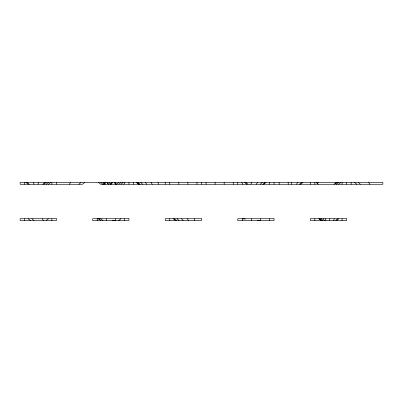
<?xml version="1.0" encoding="UTF-8"?>
<svg xmlns="http://www.w3.org/2000/svg" width="403" height="403" viewBox="0 0 403 403"><rect width="100%" height="100%" fill="white"/><g stroke="black" fill="none" stroke-linecap="round" stroke-linejoin="round"><path stroke-width="0.6" d="M329.634 220.542L329.835 218.728M291.535 184.272L291.782 182.458M38.013 184.272L38.612 182.458M104.83 184.272L105.591 182.458M296.512 184.272L297.605 182.458M69.422 184.272L70.545 182.458M123.827 184.272L124.95 182.458M250.772 184.272L251.895 182.458M333.341 220.542L334.47 218.728M111.233 184.272L112.608 182.458M256.157 184.272L257.749 182.458M335.764 220.542L337.497 218.728M103.198 184.272L105.102 182.458M78.943 184.272L80.887 182.458M260.293 184.272L262.237 182.458M336.717 220.542L338.686 218.728M299.489 184.272L301.489 182.458M42.809 184.272L44.874 182.458M110.029 184.272L112.135 182.458M262.887 184.272L265.063 182.458M43.907 184.272L46.154 182.458M46.154 184.272L48.405 182.458M48.405 184.272L50.652 182.458M84.675 182.458L82.424 184.272L20.15 184.272L20.15 182.458L382.85 182.458L382.85 184.272L100.705 184.272L98.458 182.458M46.154 220.542L48.405 218.728M116.447 184.272L118.694 182.458M118.694 184.272L120.945 182.458M120.945 184.272L123.192 182.458M118.694 220.542L120.945 218.728M263.774 184.272L266.025 182.458M317.201 183.365L318.325 182.458M334.067 184.272L336.314 182.458M336.314 184.272L338.565 182.458L335.19 183.365M338.565 184.272L340.812 182.458M300.583 184.272L302.92 182.458M301.172 182.761L302.295 182.458M245.326 219.031L242.304 218.728L242.304 220.542M257.416 220.24L260.439 220.542L260.439 218.728M100.246 219.031L97.224 218.728L97.224 220.542M112.336 220.24L115.359 220.542L115.359 218.728M354.595 182.458L356.846 184.272M316.078 182.458L318.325 184.272M245.785 182.458L248.036 184.272M136.975 182.458L139.226 184.272M173.245 218.728L175.496 220.542M102.956 182.458L105.203 184.272M100.705 182.458L102.956 184.272M100.705 218.728L102.956 220.542M98.458 218.728L100.705 220.542M25.918 182.458L28.165 184.272M28.165 218.728L30.416 220.542M137.937 182.458L140.113 184.272M174.207 218.728L176.383 220.542M27.203 182.458L29.263 184.272M114.543 182.458L116.593 184.272M318.98 218.728L320.949 220.542M358.383 182.458L360.327 184.272M319.085 218.728L321.035 220.542M244.712 182.458L246.661 184.272M140.763 182.458L142.707 184.272M177.033 218.728L178.977 220.542M31.953 218.728L33.897 220.542M136.466 182.458L138.39 184.272M319.614 218.728L321.458 220.542M320.098 218.728L321.841 220.542M181.521 218.728L183.113 220.542M145.251 182.458L146.843 184.272M108.981 182.458L110.573 184.272M107.097 182.458L108.674 184.272M321.433 218.728L322.914 220.542M114.266 182.458L115.631 184.272M106.961 182.458L108.321 184.272M368.725 182.458L369.848 184.272M241.78 182.458L242.903 184.272M187.375 218.728L188.498 220.542M151.105 182.458L152.228 184.272M114.835 182.458L115.958 184.272M42.295 218.728L43.418 220.542M323.266 218.728L324.38 220.542M325.312 218.728L326.017 220.542M33.459 182.458L34.059 184.272M194.186 218.728L194.77 220.542M157.916 182.458L158.5 184.272M288.085 182.458L288.357 184.272M279.017 182.458L279.289 184.272M351.114 182.458L351.114 184.272M346.58 182.458L346.58 184.272M342.046 182.458L342.046 184.272M342.046 218.728L342.046 220.542M314.844 182.458L314.844 184.272M314.844 218.728L314.844 220.542M310.31 182.458L310.31 184.272M274.04 182.458L274.04 184.272M269.506 182.458L269.506 184.272M269.506 218.728L269.506 220.542M251.371 218.728L251.371 220.542M237.77 182.458L237.77 184.272M233.236 182.458L233.236 184.272M224.169 182.458L224.169 184.272M215.101 182.458L215.101 184.272M206.034 182.458L206.034 184.272M201.5 182.458L201.5 184.272M196.966 182.458L196.966 184.272M187.899 182.458L187.899 184.272M178.831 182.458L178.831 184.272M169.764 182.458L169.764 184.272M169.764 218.728L169.764 220.542M165.23 182.458L165.23 184.272M133.494 182.458L133.494 184.272M128.96 182.458L128.96 184.272M124.426 218.728L124.426 220.542M106.291 218.728L106.291 220.542M56.42 182.458L56.42 184.272M51.886 182.458L51.886 184.272M51.886 218.728L51.886 220.542M24.684 182.458L24.684 184.272M24.684 218.728L24.684 220.542M56.42 218.728L20.15 218.728L20.15 220.542L56.42 220.542L56.42 218.728M128.96 218.728L92.69 218.728L92.69 220.542L128.96 220.542L128.96 218.728M201.5 218.728L165.23 218.728L165.23 220.542L201.5 220.542L201.5 218.728M274.04 218.728L237.77 218.728L237.77 220.542L274.04 220.542L274.04 218.728M346.58 218.728L310.31 218.728L310.31 220.542L346.58 220.542L346.58 218.728"/></g></svg>
